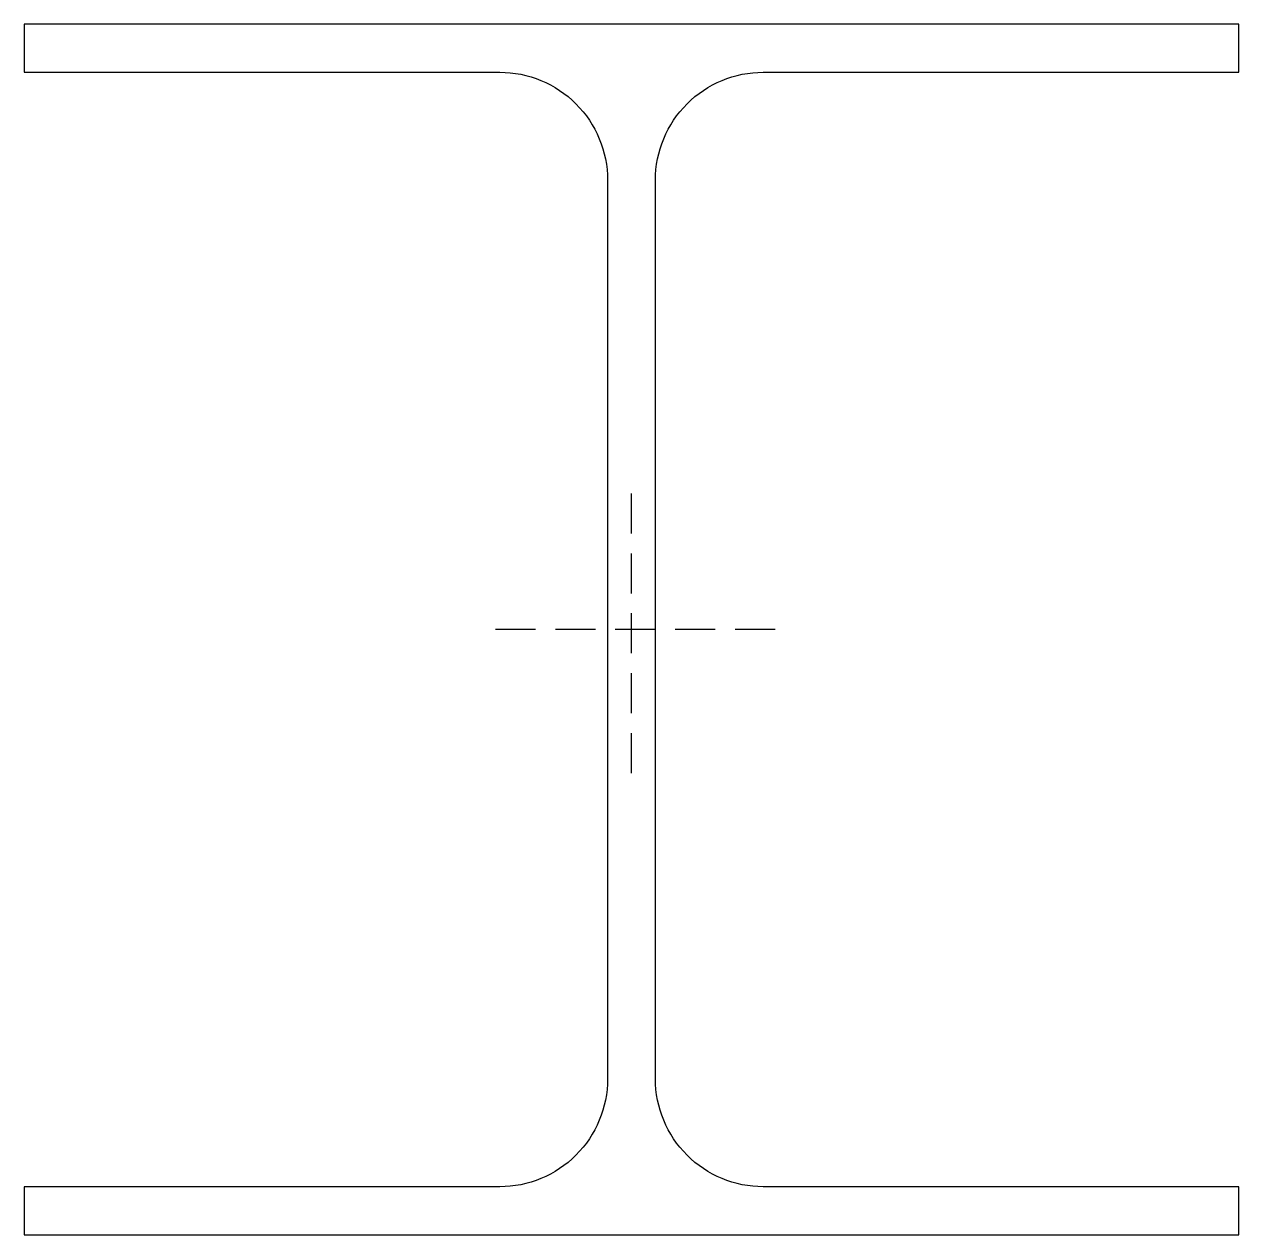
# Model space of a CAD drawing. Header units: millimetres. Extents: x -152 to 152, y -152 to 152.
import ezdxf

# ---------------------------------------------------------------- set-up
doc = ezdxf.new("R2010")
doc.units = ezdxf.units.MM
doc.linetypes.add('DASHED', pattern=[0.75, 0.5, -0.25])
doc.layers.add('ref', color=251, linetype='Continuous', plot=False)

msp = doc.modelspace()

# ---------------------------------------------------------------- linework, layer by layer
msp.add_lwpolyline([(-33, 139.5, -0.414214), (-6, 112.5), (-6, -112.5, -0.414214), (-33, -139.5), (-152, -139.5), (-152, -151.5), (152, -151.5), (152, -139.5), (33, -139.5, -0.414214), (6, -112.5), (6, 112.5, -0.414214), (33, 139.5), (152, 139.5), (152, 151.5), (-152, 151.5), (-152, 139.5)], format="xyb", close=True)
at = {"layer": 'ref', "linetype": 'DASHED', "ltscale": 20}
for p, q in [((0, -35.95), (0, 35.95)), ((35.95, 0), (-35.95, 0))]:
    msp.add_line(p, q, dxfattribs=at)

doc.saveas('drawing.dxf')
